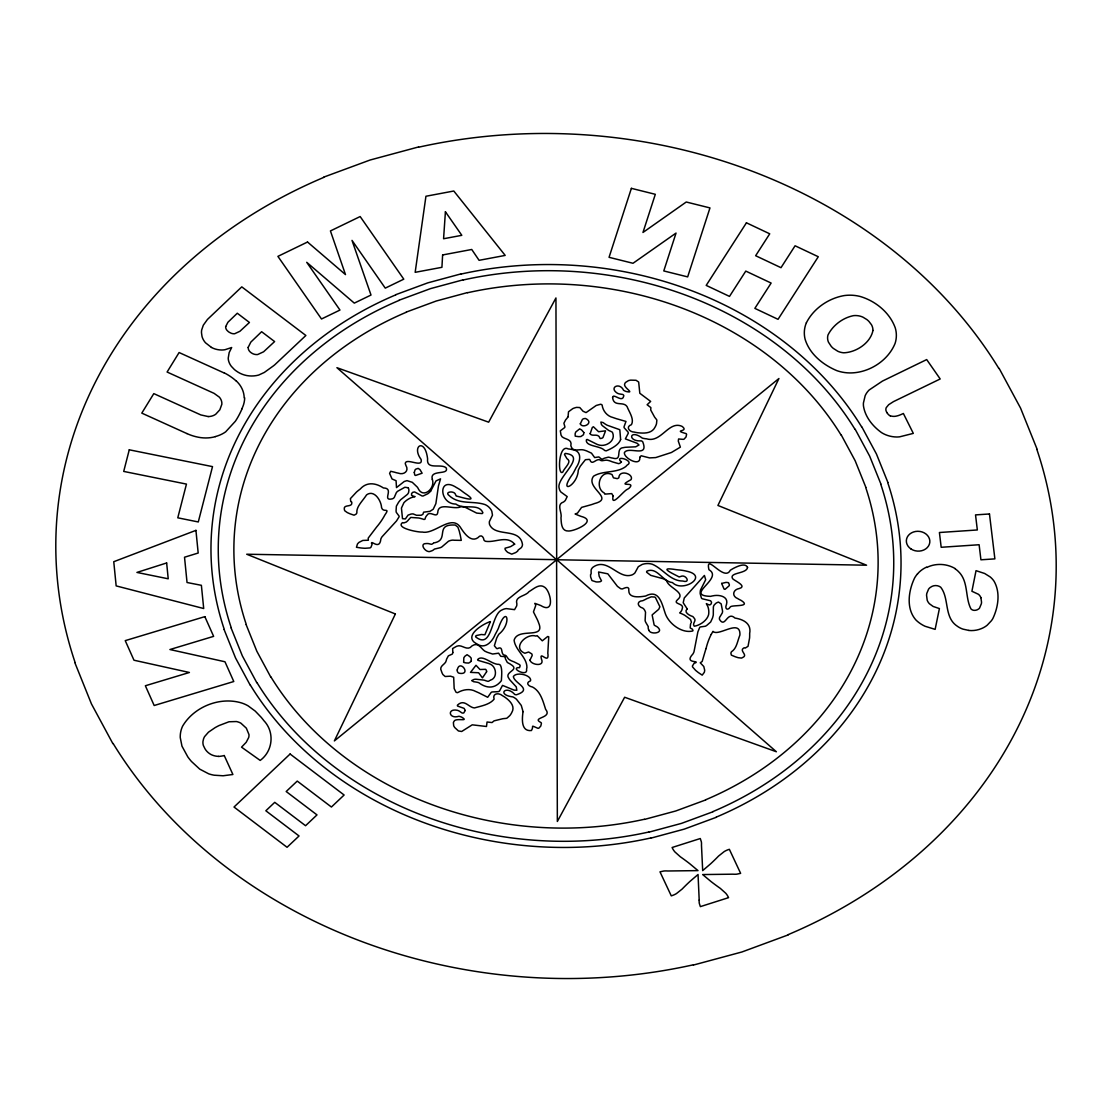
<?xml version="1.0" encoding="UTF-8"?>
<svg xmlns="http://www.w3.org/2000/svg" width="1112" height="1112" viewBox="0 0 1112 1112"><rect width="100%" height="100%" fill="white"/><g stroke="black" fill="none" stroke-linecap="round" stroke-linejoin="round"><path stroke-width="1.5" d="M705.981 648.616L702.158 661.501L700.24 662.794L703.785 666.505L704.674 670.133A12.816 10.8 3.9 0 1 704.299 672.343L702.2 675.137L698.461 672.649A103.499 87.292 3.9 0 1 695.584 670.341L692.567 666.936A6.867 5.782 3.9 0 1 692.428 665.935L694.235 663.155A5.463 4.615 3.9 0 1 695.431 662.891C699.893 660.375 683.713 663.808 692.943 653.953A18.056 15.234 3.9 0 0 693.985 651.827L697.877 631.866L699.726 627.363A1.737 1.473 3.9 0 1 700.963 626.862L705.355 626.237A8.604 7.256 3.9 0 0 707.037 625.18L710.665 621.997L712.472 618.077A38.475 32.443 3.9 0 0 713.292 614.964L713.362 607.249A6.825 5.755 3.9 0 1 714.182 605.025L715.836 603.343A8.799 7.423 3.9 0 1 718.491 602.065L721.16 603.872L722.591 611.252A17.445 14.706 3.9 0 1 722.3 612.907L720.215 616.409A4.337 3.656 3.9 0 0 719.492 617.813L719.422 618.23A4.003 3.378 3.9 0 0 719.603 619.551C725.33 628.6 727.012 610.599 734.949 618.05C743.177 619.384 751.656 623.373 749.655 633.604A74.184 62.564 3.9 0 1 749.585 637.968L748.028 646.322L745.221 648.087A2.196 1.849 3.9 0 1 744.47 647.768L744.248 647.809A4.907 4.142 3.9 0 0 743.511 648.171C739.105 650.798 748.334 655.121 742.76 657.456A7.909 6.672 3.9 0 1 741.398 658.082L738.201 657.692A64.204 54.141 3.9 0 1 735.046 656.678L731.335 655.107L730.904 653.217A6.033 5.087 3.9 0 1 731.446 651.785C736.672 648.407 737.145 642.18 739.925 634.966C740.648 618.05 718.394 637.065 713 631.366A49.373 41.63 3.9 0 0 712.083 632.909L711.263 634.382M241.985 408.938L241.665 409.661A112.659 95.02 3.9 0 1 236.939 418.779A77.437 65.316 3.9 0 1 235.327 421.295L225.625 431.873A30.26 25.52 3.9 0 1 215.339 436.571M806.408 322.744C813.609 308.455 828.551 298.28 844.189 295.584A35.375 29.829 3.9 0 1 852.209 295.25A35.056 29.565 3.9 0 1 860.202 296.487C875.603 301.018 889.85 312.625 895.285 327.984A36.251 30.566 3.9 0 1 895.104 343.372C887.974 360.927 868.806 373.007 849.929 372.937A34.5 29.093 3.9 0 1 837.114 370.755C823.116 364.972 809.564 354.075 805.074 339.132A36.321 30.636 3.9 0 1 806.381 322.73M691.428 622.331L690.538 619.426L684.617 615.186A40.949 34.541 3.9 0 0 680.627 613.282L679.654 612.907L680.224 612.406A9.257 7.798 3.9 0 0 682.268 608.5C684.422 603.121 672.538 604.414 677.347 599.896A15.832 13.358 3.9 0 1 678.542 598.77C685.034 592.348 668.215 587.4 666.769 580.978A11.773 9.925 3.9 0 0 663.669 578.865L650.742 575.363L646.67 572.249A1.543 1.293 3.9 0 1 647.031 571.068C657.428 566.884 662.321 581.534 672.482 582.591C682.851 593.169 709.845 575.71 686.104 571.082A37.391 31.539 3.9 0 0 681.169 570.178L679.627 570.011A65.58 55.308 3.9 0 1 675.609 569.58C656.455 566.495 674.372 574.265 679.196 576.989A9.41 7.937 3.9 0 1 680.613 576.516C685.798 573.709 691.247 583.564 682.851 581.034C670.049 581.062 663.113 568.76 652.355 564.27A13.622 11.481 3.9 0 0 647.49 563.562L646.002 563.631A14.706 12.413 3.9 0 0 642.083 564.493L638.316 566.689L634.896 572.958A11.134 9.396 3.9 0 1 632.311 574.793C618.48 580.214 607.486 556.625 592.904 567.287A7.464 6.297 3.9 0 0 591.097 570.108L591.153 573.736A5.727 4.823 3.9 0 1 590.597 574.57L590.583 574.598A23.241 19.599 3.9 0 0 590.653 577.017L591.959 580.561L596.101 581.896A12.44 10.481 3.9 0 0 598.673 581.896A11.245 9.494 3.9 0 0 600.466 581.604L601.509 580.825L600.258 578.435A29.815 25.145 3.9 0 1 599.146 576.141L598.562 571.985L607.819 573.82L617.438 586.358L620.593 588.651A3.892 3.28 3.9 0 0 622.539 588.887C625.305 587.609 629.67 585.732 628.808 590.75C628.725 598.701 640.484 596.866 645.627 596.032C659.68 588.484 662.099 604.817 665.574 614.338C669.438 624.193 682.24 633.631 692.776 630.963A1.543 1.307 3.9 0 0 692.943 630.212L692.206 629.044A2.655 2.238 3.9 0 0 691.303 628.586L690.191 627.905L690.33 626.251A19.71 16.624 3.9 0 0 690.455 624.916A5.296 4.476 3.9 0 1 690.76 623.596L690.927 623.248M471.307 660.862L471.168 658.123A26.702 22.518 3.9 0 0 469.598 656.428L467.082 654.704L465.038 656.136A11.273 9.508 3.9 0 0 463.829 657.845L463.648 662.349A17.472 14.734 3.9 0 0 465.942 662.919L468.694 663.072L470.432 661.96A8.938 7.548 3.9 0 0 471.307 660.862M917.483 573.903L916.872 574.64A33.805 28.509 3.9 0 0 914.662 577.865C908.476 590.639 905.821 608.681 915.982 620.051A31.345 26.438 3.9 0 0 925.031 626.251L935.136 629.364L939.404 608.57L933.135 606.457L929.423 603.746A12.593 10.62 3.9 0 1 927.199 600.216L926.56 595.254A22.365 18.862 3.9 0 1 926.824 593.335L928.576 589.151A9.424 7.951 3.9 0 1 930.202 587.483L932.092 586.344A7.423 6.269 3.9 0 1 940.696 587.205C949.523 598.409 943.768 617.229 957.182 626.125A19.96 16.833 3.9 0 0 963.006 629.142L968.802 630.407M430.636 491.17L436.029 480.898L440.533 478.855L438.448 485.958L435.862 503.653L433.221 509.226L429.969 511.325L423.63 512.187L422.866 514.37L421.212 515.245L416.486 515.273L413.108 513.897A12.19 10.286 3.9 0 0 411.037 514.064L408.062 515.12L405.352 518.97L402.488 518.665L401.446 508.045L403.906 502.721A22.754 19.182 3.9 0 1 406.589 500.317A20.975 17.681 3.9 0 1 411.76 497.481L415.123 496.577A8.729 7.367 3.9 0 1 413.872 496.383L411.565 495.271L411.579 493.672A6.63 5.588 3.9 0 1 412.844 492.268L414.637 491.949L422.004 495.938A3.739 3.155 3.9 0 0 423.185 495.952L427.772 493.784A21.503 18.139 3.9 0 0 430.636 491.17M433.736 542.92C449.86 540.418 434.319 524.113 454.349 525.031A2.46 2.071 3.9 0 1 455.294 525.072L457.908 527.185L459.367 531.425A48.455 40.866 3.9 0 0 460.271 535.136L461.258 540.376L454.016 540.237A5.157 4.351 3.9 0 0 452.445 540.14L451.111 540.335A13.122 11.064 3.9 0 0 448.511 541.224L441.867 546.909A6.922 5.838 3.9 0 1 439.754 547.827L434.361 549.106A7.256 6.116 3.9 0 1 430.844 551.135C426.313 553.957 418.501 543.365 426.16 543.559A12.677 10.689 3.9 0 1 428.259 543.573L431.234 544.255A1.571 1.334 3.9 0 0 431.956 544.171L433.277 543.323M490.114 680.252C497.94 678.334 496.536 666.394 489.933 664.003A11.509 9.702 3.9 0 0 488.724 663.489L477.924 660.319A1.904 1.612 3.9 0 1 477.618 659.555C482.525 654.078 492.032 664.92 499.01 664.35A10.425 8.799 3.9 0 1 500.372 665.129C502.485 668.979 501.582 676.096 501.373 680.669C495.007 688.995 486.556 688.648 478.688 682.629A24.436 20.6 3.9 0 0 473.74 681.753L471.683 680.613L474.004 679.432A9.369 7.909 3.9 0 1 475.866 679.21L483.803 680.113A10.564 8.91 3.9 0 1 486.041 680.822L487.834 681.322A1.751 1.473 3.9 0 0 488.724 681.183L489.516 680.697M323.564 177.183L370.101 160.017L418.557 146.951M395.677 294.708L427.772 282.865L461.188 273.844M399.069 300.226L430.483 288.633L463.19 279.807M406.325 312.055L436.279 301.005L467.485 292.581M705.675 799.945L675.721 810.995L644.515 819.419M712.931 811.774L681.517 823.366L648.81 832.193M716.323 817.292L684.227 829.135L650.812 838.156M788.436 934.817L741.899 951.983L693.443 965.049M208.194 416.555L200.827 414.929L153.803 393.62L141.794 413.122L186.969 433.597M218.383 756.368L218.091 756.355A15.54 13.108 3.9 0 1 211.224 754.631A16.346 13.789 3.9 0 1 204.886 748.612L203.343 745.429A14.539 12.274 3.9 0 1 202.982 741.356L203.552 738.882A18.418 15.526 3.9 0 1 204.594 736.603L208.472 732.183L215.047 727.679A80.842 68.179 3.9 0 1 219.078 725.538L228.975 721.771L236.397 721.535A13.552 11.426 3.9 0 1 240.901 723.189L246.336 728.179L248.977 734.573A11.648 9.827 3.9 0 1 248.657 737.576L246.197 742.302L241.54 747.153L260.18 760.413C272.926 751.17 274.859 732.057 263.864 720.645A88.251 74.434 3.9 0 0 261.139 717.24L255.218 711.096L248.143 705.87A29.677 25.02 3.9 0 0 241.582 702.965C219.94 696.362 194.03 706.773 182.632 726.108A34.069 28.731 3.9 0 0 180.936 730.918A34.528 29.12 3.9 0 0 180.255 737.59L181.979 746.194L187.817 756.897A74.087 62.48 3.9 0 0 191.459 761.47L199.757 769.143L208.667 773.799A30.872 26.049 3.9 0 0 214.143 775.203L223.081 775.773L232.894 774.494L224.263 755.59M224.263 373.02L179.101 352.532L167.092 372.033L214.088 393.356L219.342 397.151A12.301 10.369 3.9 0 1 221.844 404.268L219.842 409.786L215.686 414.289A12.107 10.203 3.9 0 1 208.194 416.569M211.433 347.417L205.525 342.802A19.196 16.194 3.9 0 1 202.009 336.436L201.494 332.794A19.502 16.458 3.9 0 1 201.689 329.944L203.315 325.19L207.444 319.45L241.777 286.868L305.87 335.49L274.692 364.861A73.851 62.286 3.9 0 1 273.344 365.931L264.281 372.464L258.637 375.078A23.143 19.529 3.9 0 1 246.781 375.564A23.741 20.03 3.9 0 1 236.439 371.102A28.759 24.255 3.9 0 1 234.34 369.476L231.393 366.39A19.071 16.082 3.9 0 1 228.46 360.26A17.236 14.539 3.9 0 1 228.238 358.05L229.169 352.573L231.671 347.528L225.041 349.696A16.374 13.817 3.9 0 1 221.344 350.002A18.918 15.957 3.9 0 1 211.419 347.43M408.229 487.751L404.879 487.264L397.582 491.309A17.431 14.706 3.9 0 0 396.372 492.602L394.746 496.299A4.337 3.656 3.9 0 1 394.037 497.703L393.731 498.023A4.003 3.378 3.9 0 1 392.466 498.788C381.096 501.595 394.968 488.182 383.445 487.973C376.009 483.053 366.946 481.426 360.218 489.044A74.129 62.508 3.9 0 0 356.521 492.018L350.391 498.635L350.766 501.609A2.196 1.849 3.9 0 0 351.545 501.873L351.656 502.04A4.907 4.128 3.9 0 1 351.837 502.763C352.24 507.711 343.066 503.889 344.359 509.477A7.937 6.686 3.9 0 0 344.748 510.755L347.236 512.549A64.301 54.224 3.9 0 0 350.224 513.883L354.061 515.19L355.993 514.203A6.033 5.087 3.9 0 0 356.855 512.896C356.257 506.572 362.415 501.317 366.599 494.84C374.202 489.308 381.207 500.65 381.555 507.531C383.07 513.285 390.59 506.863 384.891 514.953A85.29 71.932 3.9 0 1 376.634 527.018L368.183 538.138L368.364 540.223L362.804 540.446L359.093 542.322A12.802 10.8 3.9 0 0 357.438 544.06L356.452 547.285L361.108 547.994A102.443 86.402 3.9 0 0 365.028 548.285L369.976 547.924A6.853 5.782 3.9 0 0 370.921 547.326L372.103 544.31A5.435 4.587 3.9 0 0 371.519 543.365C370.949 539.709 379.748 550.662 380.86 538.945A18.042 15.22 3.9 0 1 381.972 536.86L396.511 520.944L399.125 516.746A1.751 1.473 3.9 0 0 398.735 515.62L396.317 512.396A8.59 7.242 3.9 0 1 396.08 510.616L396.372 506.155L398.527 502.36A38.406 32.387 3.9 0 1 400.654 499.747L407.228 494.52A6.825 5.755 3.9 0 0 408.577 492.491L408.91 490.309A8.799 7.423 3.9 0 0 408.229 487.751M886.876 412.649L886.014 410.675A6.63 5.588 3.9 0 1 886.25 407.645L888.655 404.712L893.492 401.613L940.196 378.97L926.685 359.579L882.483 381.068L869.195 389.964A23.032 19.418 3.9 0 0 865.15 395.747L863.426 402.975A27.035 22.796 3.9 0 0 863.468 405.977C865.094 416.917 872.781 426.327 881.552 432.624A25.562 21.559 3.9 0 0 896.731 437.002A28.87 24.339 3.9 0 0 899.677 436.821L913.313 433.388L903.375 413.483A42.77 36.07 3.9 0 1 898.107 415.652L896.425 416.083A9.341 7.881 3.9 0 1 890.281 415.791M648.852 630.226C650.242 634.91 663.308 633.242 658.554 628.113A12.677 10.689 3.9 0 0 657.109 626.779L654.537 625.347A1.585 1.334 3.9 0 1 654.12 624.819L652.132 614.908L658.707 609.32L659.902 606.777L655.496 597.658A2.46 2.071 3.9 0 0 654.829 597.074L651.257 596.824L646.642 598.742A48.525 40.922 3.9 0 1 642.847 600.661C636.161 601.133 637.426 606.624 642.667 608.083A5.171 4.365 3.9 0 1 643.806 609.015L644.529 610.015A13.191 11.12 3.9 0 1 645.53 612.281L645.113 620.329A6.922 5.838 3.9 0 0 645.738 622.303L648.268 626.598A7.27 6.13 3.9 0 0 648.88 630.212M999.16 368.406L1020.566 408.118L1037.162 449.359M861.675 426.605L876.437 453.988L887.89 482.441M855.225 429.329L869.667 456.142L880.885 483.998M841.381 435.195L855.17 460.771L865.859 487.334M270.619 676.805L256.83 651.229L246.141 624.666M256.775 682.671L242.333 655.858L231.115 628.002M250.325 685.395L235.563 658.012L224.11 629.559M112.84 743.594L91.434 703.882L74.838 662.641M980.909 597.686L981.535 602.134A22.184 18.709 3.9 0 1 981.354 603.746L979.519 608.139A6.547 5.518 3.9 0 1 978.755 608.862A7.909 6.672 3.9 0 1 978.199 609.251A6.102 5.143 3.9 0 1 973.778 610.321A4.545 3.836 3.9 0 1 970.943 608.876C964.882 597.311 968.747 581.145 958.224 571.346A20.447 17.236 3.9 0 0 955.166 568.857M224.235 755.507A23.102 19.488 3.9 0 1 218.383 756.438M186.969 433.583A43.104 36.362 3.9 0 0 200.716 437.628A31.511 26.577 3.9 0 0 215.38 436.668M244.696 397.846A35.57 29.996 3.9 0 1 241.832 408.868M235.939 380.638A29.663 25.02 3.9 0 1 244.181 397.832M224.332 372.909A52.32 44.133 3.9 0 1 235.855 380.707M890.212 415.874A7.937 6.686 3.9 0 1 887.028 412.594M968.788 630.462A22.699 19.14 3.9 0 0 981.535 628.558A22.393 18.876 3.9 0 0 987.234 625.166L991.376 620.76A28.287 23.866 3.9 0 0 992.905 618.425C998.228 607.138 1000.536 592.626 994.128 581.326A21.712 18.306 3.9 0 0 990.166 576.919L984.662 573.486L976.03 570.664L971.916 591.264L978.449 594.294A9.66 8.145 3.9 0 1 980.895 597.686M926.824 567.44A26.035 21.948 3.9 0 1 955.333 568.677M917.497 573.917A27.869 23.505 3.9 0 1 926.588 567.106M706.05 648.63A84.039 70.876 3.9 0 1 711.235 634.368M246.322 624.624A321.938 271.523 3.9 0 1 406.408 312.194M644.46 819.252A321.938 271.523 3.9 0 1 270.786 676.735M865.678 487.376A321.938 271.523 3.9 0 1 705.592 799.806M467.54 292.748A321.938 271.523 3.9 0 1 841.214 435.265M224.304 629.517A344.831 290.83 3.9 0 1 395.775 294.861M650.756 837.975A344.831 290.83 3.9 0 1 250.506 685.326M887.696 482.483A344.831 290.83 3.9 0 1 716.225 817.139M461.244 274.025A344.831 290.83 3.9 0 1 861.494 426.674M231.31 627.96A337.548 284.686 3.9 0 1 399.152 300.379M648.755 832.026A337.548 284.686 3.9 0 1 256.955 682.587M880.69 484.04A337.548 284.686 3.9 0 1 712.848 811.621M463.245 279.974A337.548 284.686 3.9 0 1 855.045 429.413M75.129 662.571A499.913 421.629 3.9 0 1 323.717 177.42M693.36 964.799A499.913 421.629 3.9 0 1 113.118 743.483M1036.87 449.429A499.913 421.629 3.9 0 1 788.283 934.58M418.64 147.201A499.913 421.629 3.9 0 1 998.882 368.517M568.065 416.791L566.717 418.654A20.28 17.111 3.9 0 0 565.549 420.002L563.895 423.255L564.896 426.758A2.141 1.807 3.9 0 1 564.618 427.606L560.323 430.83L560.99 434.903A16.777 14.15 3.9 0 0 562.088 436.794C565.271 439.587 572.43 439.031 570.845 445.745C572.666 452.667 579.31 448.748 583.675 449.957A48.622 41.005 3.9 0 1 586.552 450.888L591.473 453.154L594.656 457.56L598.84 456.935L601.981 459.52A19.835 16.736 3.9 0 1 604.205 458.255L608.333 457.157A8.062 6.797 3.9 0 1 609.557 457.38L611.28 457.852A8.632 7.284 3.9 0 0 612.573 458.061C623.304 461.327 614.839 448.219 623.276 447.677A12.788 10.786 3.9 0 1 626.403 447.232L635.703 446.815L639.011 444.995L637.12 443.285L625.361 438.892L628.294 433.193A3.253 2.752 3.9 0 0 627.821 431.803L624.166 427.745A3.531 2.975 3.9 0 1 624.068 426.702L625.973 421.434L616.423 418.696A143.559 121.083 3.9 0 1 613.073 417.542C607.11 416.194 602.871 410.912 602.12 405.06A2.252 1.904 3.9 0 0 600.549 404.268L596.24 405.463L586.052 412.608L583.063 411.259L579.783 407.548L576.6 407.381A18.32 15.457 3.9 0 0 572.791 408.618L568.51 411.774L568.065 416.791M621.427 461.966L619.857 463.287A7.631 6.436 3.9 0 1 618.536 463.648L612.225 461.814A22.448 18.932 3.9 0 0 608.82 460.577L607.319 460.257A7.103 5.991 3.9 0 0 605.498 460.215L602.245 460.702A3.572 3.016 3.9 0 1 600.841 460.493C596.713 456.81 592.168 466.706 589.874 459.742A2.391 2.015 3.9 0 0 589.207 459.367L585.412 459.701L580.297 466.206A55.711 46.982 3.9 0 0 578.268 470.251C577.642 486.097 557.001 495.549 572.902 473.712A138.027 116.412 3.9 0 0 576.113 467.624C580.422 461.605 582.507 450.958 572.499 449.665A18.473 15.582 3.9 0 0 568.246 448.942C558.182 443.396 557.459 477.507 562.894 471.919C563.992 468.388 571.36 462.536 568.135 459.59A10.411 8.785 3.9 0 1 566.925 458.617L564.521 454.558A1.849 1.571 3.9 0 1 565.369 453.432C588.067 455.976 555.694 477.785 559.169 488.251A10.481 8.84 3.9 0 0 560.865 491.99L567.203 496.605L565.285 500.483A16.263 13.719 3.9 0 1 563.548 501.998C555.93 504.375 562.338 512.451 560.99 517.775C561.282 522.807 561.226 531.314 568.371 531.008C574.807 531.314 598.242 520.722 580.978 516.357A89.905 75.824 3.9 0 0 578.81 515.523L575.112 513.994L576.586 513.466A4.309 3.628 3.9 0 0 577.545 513.035L581.604 507.378L589.61 505.154A37.099 31.289 3.9 0 0 594.447 503.569C615.256 498.301 584.815 487.959 593.558 476.186C603.065 470.279 616.715 473.434 625.834 466.512A15.61 13.163 3.9 0 1 627.224 465.038C634.771 461.049 616.771 455.211 619.94 460.535A9.827 8.298 3.9 0 0 621.108 461.549L621.427 461.966M687.216 608.903C683.268 612.337 689.718 615.603 692.776 616.521A12.149 10.244 3.9 0 1 694.013 617.952C697.168 620.663 691.72 623.345 694.249 626.209C699.656 625.5 706.885 620.732 708.552 614.88A22.754 19.196 3.9 0 0 708.803 611.558A20.975 17.695 3.9 0 0 707.76 606.346L706.328 603.621A8.743 7.367 3.9 0 0 707.288 604.261L709.803 604.984L711.166 603.899A6.658 5.616 3.9 0 0 711.499 602.148L710.582 600.786L702.214 598.756A3.739 3.155 3.9 0 1 701.408 598.02L700.185 593.627A21.531 18.153 3.9 0 1 700.49 590.041L705.689 579.699L704.41 575.446L684.269 597.978L683.199 602.746L687.216 608.903M523.043 711.638C522.056 718.63 520.805 731.765 531.425 730.528C534.427 725.816 529.395 724.76 537.93 728.291A2.28 1.918 3.9 0 0 538.959 728.068L540.807 726.025L541.405 723.398A2.266 1.904 3.9 0 0 540.974 722.55C530.716 717.282 552.97 718.366 545.644 709.373C543.017 701.283 540.64 691.344 532.509 687.021C528.52 686.354 525.045 682.782 530.549 680.822C532.022 675.359 516.816 671.287 513.369 676.471C514.036 683.435 533.704 689.079 516.51 694.75A3.683 3.1 3.9 0 1 514.745 694.444C506.085 684.589 496.216 694.805 512.98 696.932A17.695 14.929 3.9 0 1 516.454 699.226L521.278 705.425L523.043 711.638M248.184 347.375L248.184 347.75A7.395 6.241 3.9 0 0 249.964 351.726L250.589 352.282A10.953 9.243 3.9 0 0 251.715 353.088L252.507 353.546A7.937 6.686 3.9 0 0 257.664 354.533L263.586 351.795L274.608 341.565L261.626 331.71L250.825 342.107L248.184 347.375M620.621 439.518C618.967 444.911 611.03 448.845 606.248 450.846A10.453 8.813 3.9 0 1 604.678 450.485C600.383 445.509 585.037 446.663 586.399 439.768A1.904 1.612 3.9 0 1 587.261 439.462L597.144 444.383A11.537 9.73 3.9 0 0 598.395 444.828C605.512 447.399 616.09 440.977 612.587 432.721A1.751 1.473 3.9 0 0 612.128 432.054L610.502 431.22A10.578 8.924 3.9 0 1 608.417 430.247L602.398 425.687A9.382 7.909 3.9 0 1 601.37 424.325L600.869 422.046L603.218 422.63A24.408 20.586 3.9 0 0 607.249 425.257L619.815 429.718L620.621 439.518M414.276 472.475L414.734 474.88A1.418 1.195 3.9 0 0 415.652 475.436L422.115 473.212L420.03 469.681A19.543 16.485 3.9 0 0 418.168 468.374L415.902 469.125A3.92 3.308 3.9 0 0 415.04 469.959L414.276 472.475M514.647 544.157L510.686 546.576A29.857 25.173 3.9 0 1 507.975 547.396L505.07 548.216L505.112 549.397A11.231 9.466 3.9 0 0 506.071 550.732A12.454 10.494 3.9 0 0 507.795 552.386L511.728 554.137L515.648 552.594A23.282 19.627 3.9 0 0 517.733 551.038L517.775 551.01A5.713 4.809 3.9 0 1 518.122 550.065L521.278 547.66A7.464 6.297 3.9 0 0 522.487 544.616C520.096 527.06 495.174 537.694 489.558 524.475A11.148 9.396 3.9 0 1 489.391 521.597L492.477 515.19L491.824 511.312A14.706 12.399 3.9 0 0 489.933 508.24L488.988 507.225A13.622 11.481 3.9 0 0 485.11 504.612C473.503 500.567 459.242 504.987 449.401 495.757C443.507 491.685 454.725 490.197 455.614 494.77A9.41 7.937 3.9 0 1 456.17 496.008C460.646 496.869 480.912 503.819 464.927 493.311A65.65 55.364 3.9 0 1 461.855 491.045L460.688 490.17A37.391 31.539 3.9 0 0 456.587 487.626C437.711 475.185 438.892 504.139 455.864 504.056C463.94 510.227 478.202 502.596 482.858 512.576A1.543 1.307 3.9 0 1 482.08 513.591L476.673 513.091L464.997 507.183A11.787 9.938 3.9 0 0 461.077 506.627C454.738 510.297 439.657 502.249 437.906 511.061A15.79 13.316 3.9 0 1 437.739 512.576C436.947 518.72 429.844 510.158 427.022 515.217A9.243 7.798 3.9 0 0 425.048 519.151L424.047 519.485A40.477 34.138 3.9 0 0 418.821 517.997L410.773 517.428L408.382 519.943A5.31 4.476 3.9 0 1 407.451 521.014A19.71 16.624 3.9 0 0 406.394 522.001L403.739 522.946A2.641 2.224 3.9 0 0 402.405 522.668C395.316 528.242 419.154 532.523 422.226 532.036C434.431 534.789 451.138 514.078 460.187 526.977C463.621 532.384 470.515 542.865 477.84 537.749C480.857 534.052 483.414 536.29 484.026 540.196A3.892 3.28 3.9 0 0 485.541 541.294C495.243 542.906 506.863 534.928 514.647 544.157M529.965 660.125C531.105 665.059 545.2 667.13 541.419 658.985C539.139 650.381 548.23 663.614 548.021 655.288A10.786 9.091 3.9 0 0 547.799 653.342L548.744 636.815L547.743 636.467L542.281 640.818L537.179 635.675A6.046 5.101 3.9 0 1 535.748 636.05C526.212 632.95 511.659 647.935 524.864 653.258L528.645 652.007L531.8 653.912A4.601 3.878 3.9 0 1 532.162 655.552L529.965 660.125M452.806 652.383L452.653 653.439A2.141 1.807 3.9 0 1 452.097 654.176L448.372 655.844L446.635 659.068A20.266 17.083 3.9 0 0 446.218 660.695C445.565 664.601 438.406 665.866 441.478 671.259A18.334 15.457 3.9 0 0 442.896 674.539L445.147 676.499L450.541 676.179L453.682 677.236L454.169 688.55L455.962 692.123A2.252 1.904 3.9 0 0 457.685 692.609C463.078 689.482 470.07 688.314 475.797 691.497A143.448 120.986 3.9 0 1 479.008 692.915L487.695 697.293L491.045 692.595A3.531 2.975 3.9 0 1 492.004 691.97L497.967 691.678A3.253 2.752 3.9 0 0 499.483 691.052L502.527 685.395L514.105 690.135L516.844 690.246L516.26 686.882L510.491 680.586A12.788 10.786 3.9 0 1 508.809 678.264C503.931 671.634 520.486 670.188 510.825 664.476A8.646 7.284 3.9 0 0 509.782 663.781L508.24 662.974A8.048 6.797 3.9 0 1 507.239 662.321L505.473 658.916A19.863 16.763 3.9 0 1 505.126 656.636L500.789 656.316L498.593 653.189L492.644 654.037L487.417 652.327A48.525 40.922 3.9 0 1 484.707 651.076C480.982 648.491 478.229 641.749 472.058 645.863C467.93 651.034 463.384 645.85 459.02 645.752A16.777 14.15 3.9 0 0 456.629 646.28L452.64 648.532L452.806 652.383M612.587 397.484C613.713 407.423 623.332 400.82 627.085 406.644C629.142 411.996 634.493 419.127 631.449 424.659C625.333 426.688 629.322 432.109 634.285 432.082A25.798 21.753 3.9 0 0 638.066 432.79C644.251 433.416 652.021 433.61 655.163 426.938A19.154 16.152 3.9 0 0 656.511 423.672L656.844 420.405A2.571 2.168 3.9 0 0 656.4 419.377L655.371 418.098A23.269 19.627 3.9 0 1 654.551 417.014L650.715 410.008L650.881 407.617L647.115 404.74L650.645 401.418L639.817 393.273L638.663 382.041L636.064 380.29L630.685 380.137A18.807 15.86 3.9 0 0 628.419 380.638L625.5 382.486A7.603 6.408 3.9 0 0 624.735 383.821C622.845 387.588 635.855 393.704 626.07 391.48A16.235 13.691 3.9 0 1 623.568 390.284C619.662 381.722 608.472 387.643 617.424 393.259A10.898 9.188 3.9 0 0 619.342 393.926L622.72 394.468A2.141 1.807 3.9 0 1 623.832 395.719C622.789 402.03 616.993 396.345 613.741 396.108A1.751 1.473 3.9 0 0 612.851 396.762L612.587 397.484M747.556 567.356C746.791 574.07 728.568 572.138 732.655 578.74C734.726 580.784 745.137 585.19 741.134 587.789A22.212 18.737 3.9 0 0 739.23 588.54C732.989 589.471 731.404 596.157 737.798 598.631A20.933 17.653 3.9 0 0 740.856 600.258C752.212 607.263 732.627 604.706 730.431 606.818C727.734 611.252 724.343 608.862 726.511 604.358C728.777 596.157 718.755 594.489 712.917 595.837A11.871 10.008 3.9 0 0 710.693 596.352C683.38 595.629 724.134 578.462 708.942 569.733C704.938 551.677 724.19 582.48 730.264 570.275A63.453 53.515 3.9 0 1 733.545 568.329C737.006 566.578 745.276 562.394 747.556 567.356M639.775 457.338C641.04 467.235 623.79 458.38 624.374 452.667C628.447 445.62 649.338 458.63 642.722 441.798A3.683 3.1 3.9 0 0 641.304 440.852C627.237 441.839 629.406 428.495 642.305 438.086A17.695 14.929 3.9 0 0 646.6 438.823C661.306 443.34 668.632 420.239 682.045 426.369C689.801 432.234 671.731 429.482 686.118 433.61A2.28 1.918 3.9 0 1 686.59 434.403L686.034 436.96L684.13 439.073A2.266 1.904 3.9 0 1 683.115 439.351L678.584 438.976L678.292 441.103L680.377 447.121L671.412 452.501L655.732 457.574L649.547 457.894L641.151 455.767L639.775 457.338M490.392 621.622L484.888 634.757L482.872 634.66A10.453 8.826 3.9 0 0 481.232 634.507L476.117 635.619A1.863 1.571 3.9 0 0 475.672 636.912C492.713 650.312 490.712 614.199 501.985 609.96A10.481 8.84 3.9 0 1 506.377 608.598L514.564 609.654L516.691 605.873A16.263 13.705 3.9 0 0 516.858 603.746C514.495 596.185 525.587 596.338 528.951 591.681C533.454 589.11 539.292 583.23 544.602 587.205C550.746 591.223 555.319 614.547 540.877 605.581A89.961 75.866 3.9 0 1 538.722 604.733L534.844 603.343L535.47 604.636A4.323 3.642 3.9 0 1 535.72 605.54L533.454 611.906L536.79 618.564A37.127 31.303 3.9 0 1 538.583 622.748C546.02 640.137 517.956 626.834 514.105 640.206C515.19 650.172 527.005 657.136 526.921 667.506A15.582 13.149 3.9 0 0 526.56 669.382C528.061 677.111 511.186 668.91 517.831 667.631A9.799 8.271 3.9 0 1 519.499 667.714L520.18 665.754A7.645 6.45 3.9 0 0 519.624 664.67L513.869 661.779A22.407 18.904 3.9 0 1 510.547 660.389L509.282 659.625A7.117 6.005 3.9 0 1 508.045 658.471L506.321 656.038A3.572 3.002 3.9 0 0 505.223 655.274C499.622 655.024 504.292 645.196 497.342 648.643A2.391 2.015 3.9 0 1 496.577 648.463L494.367 645.78L496.661 638.191A55.725 46.996 3.9 0 1 498.857 634.201C512.243 623.679 506.794 603.635 498.343 628.447A138.333 116.663 3.9 0 1 495.146 634.535C492.255 641.638 485.179 649.561 477.104 644.029A18.473 15.582 3.9 0 1 473.67 641.735C465.747 633.729 485.11 622.956 490.392 621.622M613.143 495.938C610.432 508.379 623.373 491.031 627.21 489.377A10.786 9.091 3.9 0 0 629.072 488.237C636.94 480.565 615.089 488.237 631.046 479.661C634.188 474.032 619.134 468.958 618.842 477.785A4.587 3.878 3.9 0 1 617.174 478.633L613.435 477.84L612.045 474.56C600.244 468.847 594.42 487.765 604.191 492.95A6.046 5.101 3.9 0 1 604.803 494.131L611.739 493.603L613.143 495.938M583.842 432.554L583.758 433.527A8.952 7.562 3.9 0 1 583.369 434.82L580.895 436.529A26.632 22.462 3.9 0 1 578.379 436.627L575.224 436.14L575.126 433.861A11.287 9.521 3.9 0 1 575.821 431.956L579.63 428.871A17.528 14.79 3.9 0 1 581.632 429.969L583.842 432.554M432.346 479.453C435.459 488.293 423.45 498.857 418.376 488.891A11.857 10.008 3.9 0 0 417.32 487.125L412.302 482.316L407.006 480.634L404.212 481.51L396.497 487.584L396.067 480.704L392.049 478.98L389.589 473.378L390.701 471.293L394.746 472.252A20.892 17.625 3.9 0 0 398.193 473.114C403.767 475.31 409.424 471.113 405.894 465.414A22.184 18.709 3.9 0 0 405.255 463.69C405.477 457.018 423.45 468.68 421.073 459.395C411.621 446.635 423.714 438.295 427.05 455.461A63.495 53.543 3.9 0 1 427.592 458.867C426.243 470.39 440.7 463.217 446.134 467.804C449.609 475.686 429.246 468.93 432.346 479.453M465.163 710.485L463.843 712.861A2.141 1.807 3.9 0 1 462.022 712.959L459.312 711.124A10.911 9.202 3.9 0 0 457.463 710.318C446.899 708.052 448.734 719.492 458.922 716.267A16.221 13.691 3.9 0 1 461.619 717.101C469.917 722.161 455.725 717.476 454.057 721.285A7.603 6.422 3.9 0 0 453.39 722.661L453.696 725.775A18.807 15.86 3.9 0 0 454.766 727.568L458.436 730.959L461.675 731.487L472.239 724.829L486.486 726.497L487.056 722.008L492.046 722.55L494.034 720.868L502.652 718.755A23.171 19.543 3.9 0 1 504.139 718.561L505.946 718.394A2.571 2.168 3.9 0 0 507.142 718.004L509.769 715.641A19.14 16.138 3.9 0 0 511.728 712.611C515.481 706.481 510.172 701.074 505.571 697.669A25.798 21.753 3.9 0 0 502.457 695.681C498.801 692.415 492.074 693.262 494.103 699.17C489.655 704.674 481.135 705.981 474.504 707.927C468.583 707.621 464.566 698.503 457.518 705.05A1.751 1.473 3.9 0 0 457.532 706.05L464.135 708.372L465.163 710.485M872.948 330.486C870.432 343.08 856.184 352.379 843.772 352.796A15.248 12.857 3.9 0 1 837.836 351.281L833.291 348.376A24.186 20.391 3.9 0 1 831.248 346.388L828.482 342.204A14.72 12.413 3.9 0 1 827.62 337.103A12.816 10.8 3.9 0 1 828.079 334.809C832.944 325.232 842.868 317.782 853.418 315.669A14.706 12.399 3.9 0 1 856.198 315.572L857.088 315.627A15.443 13.024 3.9 0 1 863.009 317.198L866.846 319.561A23.269 19.627 3.9 0 1 868.931 321.424L871.461 324.718A15.179 12.802 3.9 0 1 872.934 329.736L872.948 330.486M225.694 326.567L225.666 326.914A6.797 5.741 3.9 0 0 226.987 330.333L228.127 331.445A12.246 10.328 3.9 0 0 229.225 332.252L231.129 333.225A6.811 5.741 3.9 0 0 234.66 333.739L239.928 331.279L249.435 322.466L237.287 313.236L227.904 322.271L225.694 326.567M442.618 254.954L441.923 267.311L415.165 272.329L425.938 196.254L453.793 191.014L505.195 255.412L479.091 260.319L471.738 249.477L442.618 254.954M580.297 423.853C582.382 428.843 593.322 423.436 586.886 419.238A8.701 7.339 3.9 0 0 585.329 418.473L583.939 418.654A4.253 3.586 3.9 0 0 582.424 419.405L580.297 423.853M445.412 211.78L443.577 238.746L461.814 235.327L445.412 211.78M590.138 433.736C591.918 437.183 598.464 432.554 600.007 438.364A1.543 1.307 3.9 0 0 600.675 438.517L601.981 438.184A4.003 3.378 3.9 0 0 602.982 437.516L605.567 430.817L598.576 431.72L593.433 426.758L592.321 427.453L590.138 433.736M457.268 669.91L457.227 670.397A4.253 3.586 3.9 0 0 457.574 671.87L458.325 672.899A8.715 7.353 3.9 0 0 460.02 673.385C471.627 674.748 459.576 658.665 457.268 669.91M699.198 900.094L699.198 900.136A18.209 15.36 3.9 0 0 699.309 903.361L700.365 906.627L728.555 897.662A20.947 17.667 3.9 0 0 725.747 893.242L720.326 888.391A227.835 192.154 3.9 0 1 711.068 881.58L702.659 874.56L732.989 874.185A18.181 15.332 3.9 0 0 736.797 874.171L740.634 873.351L729.361 849.318A20.933 17.653 3.9 0 0 724.204 851.583L718.588 856.045A227.918 192.223 3.9 0 1 710.721 863.718L702.687 870.613L701.463 845.023A18.126 15.29 3.9 0 0 701.352 841.798L700.282 838.531L672.107 847.497A20.878 17.611 3.9 0 0 674.901 851.917L680.322 856.768A227.918 192.223 3.9 0 1 689.593 863.593L698.002 870.613L667.714 870.988A18.167 15.318 3.9 0 0 663.836 871.002L659.986 871.836L671.273 895.855A20.864 17.597 3.9 0 0 676.43 893.589L682.073 889.113A227.835 192.154 3.9 0 1 689.927 881.441L698.044 874.505L699.198 900.094M486.583 671.801L482.441 677.889L478.619 672.76L470.501 672.371L475.992 665.296L479.995 669.521L485.36 669.313A1.543 1.307 3.9 0 1 485.93 669.632L486.514 670.703A3.989 3.364 3.9 0 1 486.583 671.801M721.646 583.425L724.065 589.04A1.418 1.195 3.9 0 0 725.163 589.263L729.18 585.746A3.92 3.308 3.9 0 0 729.319 584.634L728.541 582.702A19.543 16.485 3.9 0 0 726.08 582.382L721.646 583.425M129.27 449.804L123.71 471.418L186.455 484.095L177.781 517.817L198.284 521.959L212.517 466.623L129.27 449.804M631.38 188.345L609.056 257.317L633.006 263.28L676.04 233.075L663.781 270.939L687.661 276.888L709.97 207.916L686.257 202.009L642.972 232.464L655.315 194.308L631.38 188.345M395.372 613.977L334.364 740.926L556.598 559.822L557.348 821.476L624.638 697.252L776.371 751.754L556.764 559.753L866.568 565.202L717.921 505.46L778.928 378.511L556.681 559.614L555.944 297.96L488.654 422.185L336.908 367.683L556.514 559.683L246.711 554.235L395.372 613.977M746.43 222.803L706.203 285.395L729.5 296.404L745.777 271.092L771.13 283.06L754.853 308.371L778.039 319.325L818.279 256.733L795.08 245.78L780.999 267.686L755.646 255.718L769.726 233.812L746.43 222.803M290.093 754.019L234.006 807.034L287.063 847.288L299.045 835.974L265.837 810.773L274.747 802.336L305.564 825.716L316.99 814.901L286.187 791.522L297.238 781.083L331.418 807.02L344.122 795.01L290.093 754.019M307.524 242.027L277.903 256.372L321.507 318.991L339.966 310.053L306.717 262.307L354.297 303.117L371.005 295.041L352.004 240.387L385.266 288.133L403.781 279.168L360.163 216.548L330.431 230.935L345.484 274.594L307.524 242.027M195.934 530.368L113.758 561.713L116.162 585.899L203.704 608.528L201.383 585.315L187.038 582.507L184.522 557.223L198.186 553.025L195.934 530.368M166.647 562.964L136.929 572.43L168.218 578.796L166.647 562.964M204.844 616.646L125.239 640.637L133.982 660.222L189.401 672.482L145.366 685.756L154.179 705.508L233.784 681.517L224.971 661.765L169.927 649.533L213.629 636.356L204.844 616.646M989.471 513.966L975.53 514.898L977.337 529.965L939.418 532.509L941.183 547.285L979.116 544.741L980.923 559.795L994.879 558.877L989.471 513.966M911.089 549.036A11.759 9.911 3.9 0 0 929.771 542.587A11.759 9.911 3.9 0 0 913.438 532.009A11.759 9.911 3.9 0 0 911.089 549.036"/></g></svg>
